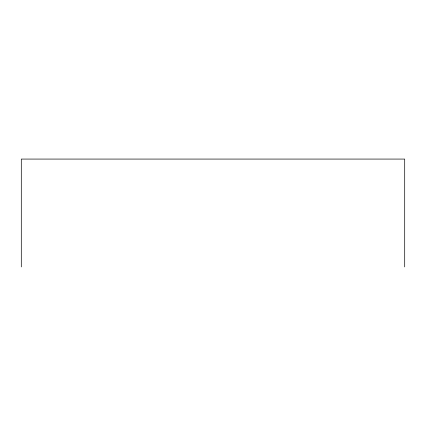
<?xml version="1.0" encoding="UTF-8"?>
<svg xmlns="http://www.w3.org/2000/svg" width="426" height="426" viewBox="0 0 426 426"><rect width="100%" height="100%" fill="white"/><g stroke="black" fill="none" stroke-linecap="round" stroke-linejoin="round"><path stroke-width="0.64" d="M404.7 266.926L404.7 159.074L21.3 159.074L21.3 266.926"/></g></svg>
